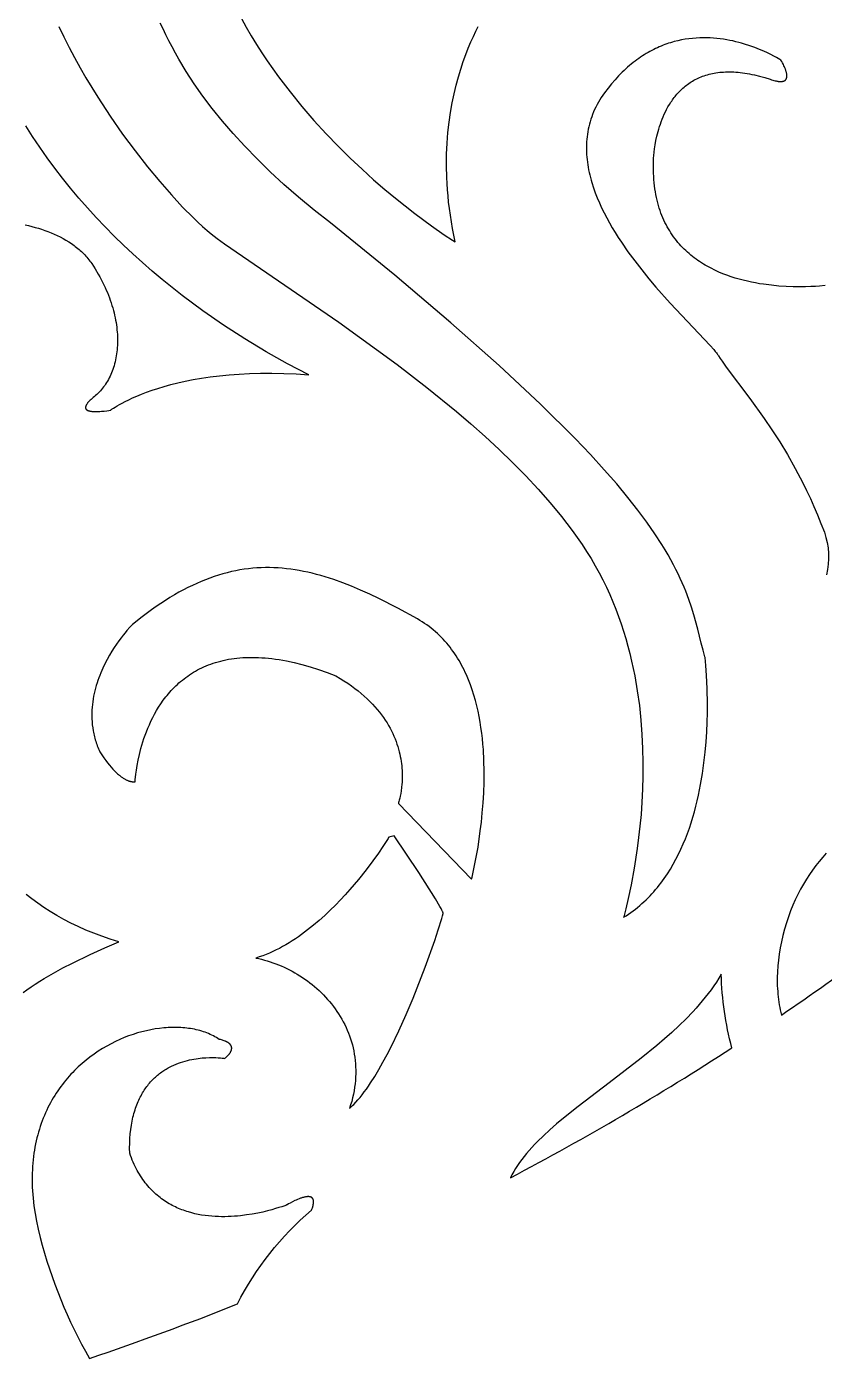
# Model space of a CAD drawing. Extents: x -3008 to 184, y 2842 to 4842.
# Drawn here: x -1571.3 to -1360.4, y 3125.2 to 3477.4 of the extents above; entities that cross this region are included whole.
import ezdxf

# ---------------------------------------------------------------- set-up
doc = ezdxf.new("R2010")
doc.units = 0
doc.layers.add('LAYER_1', color=7, linetype='CONTINUOUS')

msp = doc.modelspace()

# ---------------------------------------------------------------- linework, layer by layer
at = {"layer": 'LAYER_1'}
for points in [[(-1562.78, 3477.43), (-1561.46, 3474.65), (-1560.08, 3471.89), (-1558.65, 3469.17), (-1557.17, 3466.49), (-1555.65, 3463.84), (-1552.5, 3458.68), (-1549.26, 3453.72), (-1545.96, 3448.98), (-1542.64, 3444.49), (-1539.35, 3440.29), (-1536.13, 3436.4), (-1533.02, 3432.85), (-1530.06, 3429.67), (-1527.3, 3426.88), (-1526.01, 3425.64), (-1524.78, 3424.51), (-1523.62, 3423.49), (-1522.54, 3422.59), (-1520.91, 3421.32), (-1519.01, 3419.92), (-1488.78, 3399.19), (-1473.37, 3388.02), (-1465.49, 3381.94), (-1457.69, 3375.57), (-1453.86, 3372.29), (-1450.09, 3368.94), (-1446.41, 3365.54), (-1442.84, 3362.08), (-1439.38, 3358.57), (-1436.06, 3355.02), (-1432.89, 3351.42), (-1429.9, 3347.78), (-1428.47, 3345.95), (-1427.09, 3344.11), (-1425.76, 3342.26), (-1424.48, 3340.41), (-1423.26, 3338.55), (-1422.1, 3336.68), (-1421, 3334.8), (-1419.96, 3332.92), (-1418.98, 3331.03), (-1418.05, 3329.13), (-1417.17, 3327.21), (-1416.34, 3325.28), (-1415.56, 3323.34), (-1414.83, 3321.39), (-1414.14, 3319.43), (-1413.5, 3317.47), (-1412.91, 3315.51), (-1412.35, 3313.54), (-1411.84, 3311.57), (-1411.37, 3309.6), (-1410.94, 3307.63), (-1410.55, 3305.66), (-1409.87, 3301.74), (-1409.33, 3297.84), (-1408.93, 3293.99), (-1408.64, 3290.18), (-1408.46, 3286.44), (-1408.38, 3282.77), (-1408.4, 3279.18), (-1408.49, 3275.69), (-1408.66, 3272.3), (-1408.89, 3269.04), (-1409.18, 3265.9), (-1409.51, 3262.9), (-1409.87, 3260.05), (-1410.67, 3254.85), (-1411.49, 3250.4), (-1412.25, 3246.78), (-1412.9, 3244.08), (-1413.46, 3241.96), (-1413.5, 3241.82), (-1412.85, 3242.23), (-1412.22, 3242.65), (-1411.59, 3243.08), (-1410.98, 3243.53), (-1410.38, 3243.99), (-1409.79, 3244.45), (-1409.22, 3244.93), (-1408.65, 3245.43), (-1408.1, 3245.93), (-1407.56, 3246.44), (-1407.03, 3246.96), (-1406.51, 3247.49), (-1406, 3248.04), (-1405.51, 3248.59), (-1405.02, 3249.15), (-1404.55, 3249.72), (-1404.08, 3250.3), (-1403.63, 3250.88), (-1403.19, 3251.48), (-1402.75, 3252.08), (-1401.92, 3253.31), (-1401.13, 3254.56), (-1400.37, 3255.85), (-1399.66, 3257.16), (-1398.98, 3258.49), (-1398.34, 3259.84), (-1397.73, 3261.21), (-1397.16, 3262.6), (-1396.62, 3264), (-1396.11, 3265.42), (-1395.64, 3266.84), (-1395.2, 3268.28), (-1394.78, 3269.72), (-1394.4, 3271.17), (-1394.04, 3272.62), (-1393.71, 3274.08), (-1393.13, 3276.98), (-1392.65, 3279.86), (-1392.25, 3282.71), (-1391.94, 3285.5), (-1391.7, 3288.23), (-1391.53, 3290.88), (-1391.41, 3293.43), (-1391.35, 3295.87), (-1391.34, 3298.18), (-1391.41, 3302.34), (-1391.57, 3305.8), (-1391.76, 3308.43), (-1391.96, 3310.53), (-1391.98, 3310.68), (-1392.5, 3312.5), (-1392.98, 3314.31), (-1393.91, 3318), (-1394.95, 3321.83), (-1395.56, 3323.83), (-1396.25, 3325.89), (-1397.05, 3328.04), (-1397.5, 3329.15), (-1397.98, 3330.28), (-1398.5, 3331.44), (-1399.05, 3332.62), (-1399.65, 3333.84), (-1400.29, 3335.08), (-1400.98, 3336.36), (-1401.72, 3337.67), (-1402.51, 3339.01), (-1403.35, 3340.39), (-1405.21, 3343.25), (-1407.32, 3346.28), (-1409.69, 3349.48), (-1412.35, 3352.86), (-1415.32, 3356.43), (-1418.61, 3360.2), (-1422.25, 3364.19), (-1426.26, 3368.41), (-1435.46, 3377.57), (-1446.37, 3387.76), (-1459.16, 3399.08), (-1473.97, 3411.62), (-1490.98, 3425.46), (-1495.3, 3428.86), (-1499.4, 3432.25), (-1503.28, 3435.63), (-1506.95, 3439), (-1510.4, 3442.37), (-1513.65, 3445.73), (-1516.7, 3449.07), (-1519.55, 3452.4), (-1522.22, 3455.71), (-1524.7, 3459.01), (-1527, 3462.28), (-1529.12, 3465.54), (-1531.08, 3468.78), (-1531.99, 3470.38), (-1532.87, 3471.99), (-1533.7, 3473.58), (-1534.5, 3475.17), (-1535.25, 3476.76), (-1535.97, 3478.33)], [(-1514.54, 3479.52), (-1513.26, 3477.2), (-1511.93, 3474.92), (-1510.56, 3472.68), (-1509.15, 3470.48), (-1507.71, 3468.32), (-1506.24, 3466.2), (-1504.74, 3464.12), (-1501.68, 3460.09), (-1498.54, 3456.23), (-1495.35, 3452.55), (-1492.14, 3449.04), (-1488.94, 3445.72), (-1485.76, 3442.59), (-1482.63, 3439.65), (-1479.58, 3436.9), (-1476.63, 3434.34), (-1473.81, 3431.99), (-1468.64, 3427.92), (-1464.27, 3424.69), (-1460.91, 3422.35), (-1458.75, 3420.92), (-1457.98, 3420.44), (-1458.36, 3422.24), (-1458.71, 3424.03), (-1459.02, 3425.79), (-1459.29, 3427.52), (-1459.53, 3429.24), (-1459.74, 3430.93), (-1459.91, 3432.6), (-1460.05, 3434.24), (-1460.16, 3435.86), (-1460.24, 3437.46), (-1460.32, 3440.58), (-1460.28, 3443.61), (-1460.15, 3446.53), (-1459.93, 3449.36), (-1459.63, 3452.08), (-1459.25, 3454.7), (-1458.81, 3457.21), (-1458.31, 3459.62), (-1457.76, 3461.91), (-1457.17, 3464.1), (-1456.54, 3466.17), (-1455.89, 3468.13), (-1455.23, 3469.98), (-1454.55, 3471.71), (-1453.87, 3473.32), (-1453.2, 3474.81), (-1452.55, 3476.18), (-1451.92, 3477.42)], [(-1571.69, 3424.95), (-1570.81, 3424.75), (-1569.94, 3424.53), (-1569.07, 3424.29), (-1568.21, 3424.04), (-1567.35, 3423.77), (-1566.51, 3423.48), (-1565.67, 3423.17), (-1564.84, 3422.85), (-1564.03, 3422.51), (-1563.23, 3422.14), (-1562.45, 3421.76), (-1561.68, 3421.35), (-1560.92, 3420.93), (-1560.19, 3420.48), (-1559.47, 3420.01), (-1559.12, 3419.77), (-1558.78, 3419.52), (-1558.44, 3419.26), (-1558.11, 3419), (-1557.78, 3418.74), (-1557.46, 3418.46), (-1557.14, 3418.19), (-1556.83, 3417.9), (-1556.53, 3417.61), (-1556.23, 3417.31), (-1555.94, 3417.01), (-1555.66, 3416.7), (-1555.38, 3416.38), (-1555.11, 3416.06), (-1554.85, 3415.73), (-1554.59, 3415.39), (-1554.35, 3415.05), (-1554.11, 3414.7), (-1553.2, 3413.29), (-1552.36, 3411.89), (-1551.97, 3411.19), (-1551.6, 3410.49), (-1551.24, 3409.79), (-1550.9, 3409.1), (-1550.57, 3408.41), (-1550.26, 3407.72), (-1549.97, 3407.04), (-1549.7, 3406.35), (-1549.44, 3405.68), (-1549.19, 3405), (-1548.96, 3404.33), (-1548.75, 3403.66), (-1548.55, 3403), (-1548.37, 3402.34), (-1548.2, 3401.68), (-1548.05, 3401.03), (-1547.91, 3400.38), (-1547.78, 3399.74), (-1547.67, 3399.1), (-1547.57, 3398.47), (-1547.49, 3397.85), (-1547.42, 3397.22), (-1547.37, 3396.61), (-1547.33, 3396), (-1547.3, 3395.4), (-1547.28, 3394.8), (-1547.28, 3394.21), (-1547.29, 3393.63), (-1547.31, 3393.05), (-1547.35, 3392.48), (-1547.4, 3391.92), (-1547.46, 3391.36), (-1547.53, 3390.82), (-1547.61, 3390.28), (-1547.71, 3389.75), (-1547.82, 3389.22), (-1547.93, 3388.71), (-1548.06, 3388.2), (-1548.2, 3387.7), (-1548.35, 3387.21), (-1548.52, 3386.73), (-1548.69, 3386.26), (-1548.87, 3385.8), (-1549.06, 3385.34), (-1549.27, 3384.9), (-1549.48, 3384.47), (-1549.7, 3384.05), (-1549.93, 3383.63), (-1550.17, 3383.23), (-1550.42, 3382.84), (-1550.68, 3382.46), (-1550.95, 3382.09), (-1551.23, 3381.73), (-1551.51, 3381.38), (-1551.8, 3381.05), (-1552.11, 3380.72), (-1552.41, 3380.41), (-1552.73, 3380.11), (-1553.06, 3379.83), (-1553.39, 3379.55), (-1553.71, 3379.29), (-1554.01, 3379.03), (-1554.28, 3378.79), (-1554.52, 3378.56), (-1554.74, 3378.34), (-1554.84, 3378.24), (-1554.94, 3378.14), (-1555.03, 3378.03), (-1555.11, 3377.94), (-1555.19, 3377.84), (-1555.26, 3377.75), (-1555.33, 3377.66), (-1555.39, 3377.57), (-1555.45, 3377.48), (-1555.5, 3377.4), (-1555.52, 3377.36), (-1555.55, 3377.32), (-1555.57, 3377.28), (-1555.59, 3377.24), (-1555.61, 3377.2), (-1555.62, 3377.16), (-1555.64, 3377.12), (-1555.66, 3377.09), (-1555.67, 3377.05), (-1555.68, 3377.02), (-1555.69, 3376.98), (-1555.7, 3376.95), (-1555.71, 3376.91), (-1555.72, 3376.88), (-1555.73, 3376.84), (-1555.74, 3376.81), (-1555.74, 3376.78), (-1555.74, 3376.75), (-1555.75, 3376.72), (-1555.75, 3376.69), (-1555.75, 3376.66), (-1555.75, 3376.63), (-1555.75, 3376.6), (-1555.74, 3376.57), (-1555.74, 3376.54), (-1555.74, 3376.51), (-1555.73, 3376.49), (-1555.72, 3376.46), (-1555.72, 3376.43), (-1555.71, 3376.41), (-1555.7, 3376.38), (-1555.69, 3376.36), (-1555.68, 3376.33), (-1555.66, 3376.31), (-1555.65, 3376.29), (-1555.64, 3376.26), (-1555.62, 3376.24), (-1555.6, 3376.22), (-1555.59, 3376.2), (-1555.57, 3376.17), (-1555.55, 3376.15), (-1555.53, 3376.13), (-1555.51, 3376.11), (-1555.49, 3376.09), (-1555.47, 3376.08), (-1555.45, 3376.06), (-1555.42, 3376.04), (-1555.4, 3376.02), (-1555.37, 3376), (-1555.35, 3375.99), (-1555.32, 3375.97), (-1555.3, 3375.95), (-1555.27, 3375.94), (-1555.24, 3375.92), (-1555.21, 3375.91), (-1555.18, 3375.89), (-1555.15, 3375.88), (-1555.12, 3375.86), (-1555.05, 3375.84), (-1554.99, 3375.81), (-1554.92, 3375.79), (-1554.85, 3375.77), (-1554.77, 3375.75), (-1554.7, 3375.73), (-1554.62, 3375.71), (-1554.54, 3375.69), (-1554.46, 3375.67), (-1554.29, 3375.65), (-1554.11, 3375.62), (-1553.93, 3375.6), (-1553.74, 3375.59), (-1553.55, 3375.58), (-1553.35, 3375.57), (-1553.15, 3375.57), (-1552.75, 3375.57), (-1552.34, 3375.58), (-1551.93, 3375.61), (-1551.53, 3375.64), (-1550.77, 3375.72), (-1550.1, 3375.8), (-1549.56, 3375.88), (-1549.21, 3375.94), (-1549.12, 3375.96), (-1549.09, 3375.96), (-1549.09, 3375.96), (-1549.09, 3375.96), (-1549.09, 3375.96), (-1549.04, 3376), (-1548.9, 3376.1), (-1548.67, 3376.26), (-1548.34, 3376.48), (-1547.91, 3376.75), (-1547.39, 3377.07), (-1546.77, 3377.43), (-1546.05, 3377.82), (-1545.23, 3378.25), (-1544.31, 3378.7), (-1543.29, 3379.18), (-1542.16, 3379.67), (-1540.93, 3380.17), (-1539.6, 3380.68), (-1538.16, 3381.19), (-1536.62, 3381.7), (-1534.97, 3382.2), (-1533.21, 3382.69), (-1531.34, 3383.15), (-1529.36, 3383.6), (-1527.28, 3384.01), (-1525.08, 3384.4), (-1522.76, 3384.74), (-1520.33, 3385.04), (-1517.79, 3385.29), (-1515.14, 3385.49), (-1512.36, 3385.63), (-1509.47, 3385.71), (-1506.46, 3385.72), (-1503.33, 3385.66), (-1500.09, 3385.51), (-1496.72, 3385.29), (-1502.37, 3388.23), (-1508.02, 3391.4), (-1513.65, 3394.8), (-1519.23, 3398.41), (-1524.74, 3402.24), (-1530.16, 3406.28), (-1535.47, 3410.53), (-1538.08, 3412.72), (-1540.66, 3414.97), (-1543.19, 3417.26), (-1545.69, 3419.61), (-1548.14, 3421.99), (-1550.55, 3424.43), (-1552.91, 3426.91), (-1555.21, 3429.44), (-1557.47, 3432.01), (-1559.67, 3434.62), (-1561.81, 3437.28), (-1563.88, 3439.98), (-1565.9, 3442.72), (-1567.84, 3445.5), (-1569.72, 3448.32), (-1571.53, 3451.18)], [(-1572.26, 3221.9), (-1571.23, 3222.66), (-1570.15, 3223.41), (-1569.03, 3224.16), (-1567.86, 3224.9), (-1566.66, 3225.63), (-1564.2, 3227.05), (-1561.7, 3228.42), (-1559.22, 3229.71), (-1554.54, 3231.99), (-1550.62, 3233.78), (-1546.93, 3235.36), (-1549.22, 3236.06), (-1551.43, 3236.81), (-1553.58, 3237.61), (-1555.65, 3238.45), (-1557.66, 3239.35), (-1559.61, 3240.28), (-1561.49, 3241.26), (-1563.3, 3242.28), (-1565.06, 3243.34), (-1566.75, 3244.43), (-1568.38, 3245.55), (-1569.95, 3246.71), (-1571.46, 3247.89)]]:
    msp.add_lwpolyline(points, dxfattribs=at)
for points in [[(-1360.22, 3408.9), (-1361.7, 3408.76), (-1362.76, 3408.69), (-1364, 3408.62), (-1365.41, 3408.58), (-1366.98, 3408.56), (-1368.68, 3408.58), (-1370.49, 3408.65), (-1372.41, 3408.77), (-1374.42, 3408.96), (-1376.49, 3409.23), (-1377.54, 3409.39), (-1378.61, 3409.58), (-1379.68, 3409.79), (-1380.76, 3410.03), (-1381.84, 3410.29), (-1382.93, 3410.58), (-1384.01, 3410.89), (-1385.09, 3411.24), (-1386.17, 3411.62), (-1387.24, 3412.03), (-1388.3, 3412.47), (-1389.35, 3412.95), (-1390.38, 3413.46), (-1390.89, 3413.73), (-1391.4, 3414.01), (-1391.9, 3414.29), (-1392.4, 3414.59), (-1392.9, 3414.9), (-1393.39, 3415.22), (-1393.87, 3415.55), (-1394.35, 3415.88), (-1394.82, 3416.23), (-1395.28, 3416.59), (-1395.74, 3416.96), (-1396.19, 3417.34), (-1396.64, 3417.73), (-1397.07, 3418.13), (-1397.5, 3418.55), (-1397.92, 3418.97), (-1398.34, 3419.41), (-1398.74, 3419.86), (-1399.14, 3420.32), (-1399.52, 3420.79), (-1399.9, 3421.27), (-1400.27, 3421.77), (-1400.63, 3422.28), (-1400.98, 3422.8), (-1401.31, 3423.33), (-1401.64, 3423.88), (-1401.96, 3424.44), (-1402.26, 3425.01), (-1402.56, 3425.6), (-1402.84, 3426.2), (-1403.11, 3426.81), (-1403.37, 3427.44), (-1403.61, 3428.08), (-1403.85, 3428.73), (-1404.06, 3429.4), (-1404.27, 3430.09), (-1404.46, 3430.78), (-1404.64, 3431.5), (-1404.81, 3432.22), (-1404.96, 3432.97), (-1405.09, 3433.72), (-1405.21, 3434.5), (-1405.32, 3435.29), (-1405.41, 3436.09), (-1405.48, 3436.91), (-1405.54, 3437.74), (-1405.59, 3438.59), (-1405.61, 3439.46), (-1405.62, 3440.34), (-1405.61, 3441.24), (-1405.6, 3441.6), (-1405.59, 3442.03), (-1405.55, 3442.61), (-1405.49, 3443.32), (-1405.41, 3444.16), (-1405.29, 3445.1), (-1405.13, 3446.13), (-1404.93, 3447.24), (-1404.67, 3448.42), (-1404.52, 3449.03), (-1404.36, 3449.66), (-1404.18, 3450.29), (-1403.99, 3450.93), (-1403.77, 3451.57), (-1403.54, 3452.22), (-1403.3, 3452.88), (-1403.03, 3453.53), (-1402.74, 3454.19), (-1402.43, 3454.84), (-1402.11, 3455.49), (-1401.76, 3456.13), (-1401.38, 3456.76), (-1400.99, 3457.39), (-1400.78, 3457.7), (-1400.57, 3458), (-1400.35, 3458.31), (-1400.12, 3458.61), (-1399.89, 3458.9), (-1399.65, 3459.2), (-1399.41, 3459.48), (-1399.16, 3459.77), (-1398.9, 3460.05), (-1398.63, 3460.32), (-1398.36, 3460.59), (-1398.08, 3460.86), (-1397.8, 3461.12), (-1397.5, 3461.37), (-1397.2, 3461.62), (-1396.89, 3461.87), (-1396.58, 3462.1), (-1396.26, 3462.33), (-1395.93, 3462.56), (-1395.59, 3462.77), (-1395.24, 3462.98), (-1394.89, 3463.19), (-1394.53, 3463.38), (-1394.16, 3463.57), (-1393.78, 3463.75), (-1393.4, 3463.92), (-1393, 3464.09), (-1392.6, 3464.24), (-1392.19, 3464.39), (-1391.77, 3464.53), (-1391.34, 3464.66), (-1390.9, 3464.78), (-1390.46, 3464.89), (-1390, 3464.99), (-1389.54, 3465.08), (-1389.07, 3465.16), (-1388.58, 3465.23), (-1388.09, 3465.29), (-1387.59, 3465.34), (-1387.08, 3465.37), (-1386.56, 3465.4), (-1386.03, 3465.42), (-1385.5, 3465.42), (-1384.95, 3465.41), (-1384.39, 3465.39), (-1383.82, 3465.36), (-1383.24, 3465.31), (-1382.65, 3465.25), (-1382.05, 3465.18), (-1381.44, 3465.1), (-1380.83, 3465), (-1380.2, 3464.89), (-1379.55, 3464.76), (-1378.9, 3464.62), (-1377.57, 3464.3), (-1376.19, 3463.92), (-1374.77, 3463.48), (-1374.4, 3463.35), (-1374.06, 3463.24), (-1373.74, 3463.15), (-1373.43, 3463.07), (-1373.14, 3463), (-1373.01, 3462.97), (-1372.87, 3462.94), (-1372.74, 3462.92), (-1372.62, 3462.9), (-1372.49, 3462.89), (-1372.38, 3462.87), (-1372.26, 3462.86), (-1372.15, 3462.86), (-1372.05, 3462.85), (-1371.94, 3462.85), (-1371.84, 3462.86), (-1371.75, 3462.86), (-1371.66, 3462.87), (-1371.57, 3462.88), (-1371.53, 3462.89), (-1371.49, 3462.89), (-1371.44, 3462.9), (-1371.4, 3462.91), (-1371.37, 3462.92), (-1371.33, 3462.93), (-1371.29, 3462.94), (-1371.25, 3462.95), (-1371.22, 3462.96), (-1371.18, 3462.97), (-1371.15, 3462.98), (-1371.11, 3463), (-1371.08, 3463.01), (-1371.05, 3463.03), (-1371.02, 3463.04), (-1370.99, 3463.06), (-1370.96, 3463.07), (-1370.93, 3463.09), (-1370.9, 3463.11), (-1370.87, 3463.12), (-1370.85, 3463.14), (-1370.82, 3463.16), (-1370.8, 3463.18), (-1370.77, 3463.2), (-1370.75, 3463.22), (-1370.73, 3463.24), (-1370.7, 3463.26), (-1370.68, 3463.28), (-1370.66, 3463.31), (-1370.64, 3463.33), (-1370.62, 3463.35), (-1370.6, 3463.37), (-1370.59, 3463.4), (-1370.57, 3463.42), (-1370.55, 3463.45), (-1370.53, 3463.47), (-1370.52, 3463.5), (-1370.5, 3463.53), (-1370.49, 3463.55), (-1370.48, 3463.58), (-1370.46, 3463.61), (-1370.45, 3463.63), (-1370.44, 3463.66), (-1370.43, 3463.69), (-1370.42, 3463.72), (-1370.41, 3463.75), (-1370.4, 3463.78), (-1370.39, 3463.81), (-1370.38, 3463.84), (-1370.37, 3463.87), (-1370.37, 3463.9), (-1370.36, 3463.93), (-1370.35, 3463.96), (-1370.35, 3464), (-1370.34, 3464.06), (-1370.33, 3464.13), (-1370.33, 3464.2), (-1370.32, 3464.26), (-1370.32, 3464.33), (-1370.32, 3464.4), (-1370.32, 3464.47), (-1370.33, 3464.55), (-1370.33, 3464.62), (-1370.34, 3464.69), (-1370.35, 3464.77), (-1370.36, 3464.84), (-1370.37, 3464.92), (-1370.4, 3465.07), (-1370.43, 3465.22), (-1370.47, 3465.38), (-1370.51, 3465.53), (-1370.56, 3465.69), (-1370.61, 3465.85), (-1370.67, 3466), (-1370.72, 3466.16), (-1370.84, 3466.46), (-1370.97, 3466.76), (-1371.1, 3467.05), (-1371.23, 3467.32), (-1371.48, 3467.79), (-1371.7, 3468.17), (-1371.88, 3468.48), (-1371.9, 3468.5), (-1372.21, 3468.7), (-1372.59, 3468.92), (-1373.11, 3469.22), (-1373.76, 3469.58), (-1374.54, 3469.98), (-1375.44, 3470.42), (-1376.46, 3470.89), (-1377.58, 3471.37), (-1378.81, 3471.85), (-1380.13, 3472.33), (-1381.54, 3472.78), (-1382.28, 3472.99), (-1383.04, 3473.2), (-1383.81, 3473.39), (-1384.61, 3473.58), (-1385.42, 3473.74), (-1386.24, 3473.9), (-1387.09, 3474.03), (-1387.95, 3474.15), (-1388.82, 3474.25), (-1389.71, 3474.33), (-1390.6, 3474.39), (-1391.52, 3474.42), (-1392.44, 3474.43), (-1393.37, 3474.41), (-1394.31, 3474.36), (-1395.26, 3474.28), (-1396.22, 3474.18), (-1397.18, 3474.04), (-1398.15, 3473.86), (-1399.13, 3473.65), (-1400.11, 3473.41), (-1400.6, 3473.27), (-1401.09, 3473.12), (-1401.58, 3472.97), (-1402.08, 3472.8), (-1402.57, 3472.62), (-1403.07, 3472.44), (-1403.56, 3472.24), (-1404.06, 3472.03), (-1404.55, 3471.81), (-1405.05, 3471.58), (-1405.54, 3471.34), (-1406.04, 3471.09), (-1406.53, 3470.82), (-1407.03, 3470.55), (-1407.52, 3470.26), (-1408.02, 3469.96), (-1408.51, 3469.64), (-1409, 3469.32), (-1409.49, 3468.98), (-1409.98, 3468.63), (-1410.47, 3468.26), (-1410.96, 3467.89), (-1411.45, 3467.49), (-1411.93, 3467.09), (-1412.42, 3466.67), (-1412.9, 3466.24), (-1413.38, 3465.79), (-1413.86, 3465.33), (-1414.81, 3464.37), (-1415.75, 3463.34), (-1416.69, 3462.25), (-1417.61, 3461.11), (-1418.52, 3459.89), (-1418.97, 3459.27), (-1419.39, 3458.64), (-1419.78, 3458.01), (-1420.15, 3457.38), (-1420.51, 3456.74), (-1420.83, 3456.1), (-1421.14, 3455.46), (-1421.43, 3454.82), (-1421.69, 3454.17), (-1421.93, 3453.52), (-1422.15, 3452.87), (-1422.36, 3452.22), (-1422.54, 3451.56), (-1422.7, 3450.9), (-1422.84, 3450.24), (-1422.97, 3449.58), (-1423.07, 3448.91), (-1423.16, 3448.25), (-1423.23, 3447.58), (-1423.28, 3446.91), (-1423.31, 3446.25), (-1423.33, 3445.58), (-1423.32, 3444.9), (-1423.31, 3444.23), (-1423.27, 3443.56), (-1423.22, 3442.88), (-1423.15, 3442.21), (-1423.07, 3441.54), (-1422.97, 3440.86), (-1422.86, 3440.18), (-1422.73, 3439.51), (-1422.59, 3438.83), (-1422.44, 3438.16), (-1422.27, 3437.48), (-1422.09, 3436.81), (-1421.89, 3436.13), (-1421.46, 3434.78), (-1420.99, 3433.44), (-1420.46, 3432.1), (-1419.9, 3430.76), (-1419.29, 3429.43), (-1418.64, 3428.11), (-1417.95, 3426.79), (-1417.23, 3425.48), (-1416.48, 3424.18), (-1415.7, 3422.89), (-1414.9, 3421.61), (-1414.06, 3420.34), (-1412.34, 3417.84), (-1410.54, 3415.4), (-1408.69, 3413.02), (-1406.82, 3410.71), (-1404.93, 3408.48), (-1401.19, 3404.28), (-1390.6, 3393.05), (-1389.66, 3391.98), (-1389.26, 3391.5), (-1388.92, 3391.07), (-1388.76, 3390.86), (-1388.63, 3390.67), (-1388.5, 3390.48), (-1388.4, 3390.31), (-1387.96, 3389.62), (-1387.47, 3388.88), (-1386.34, 3387.28), (-1380.11, 3379.02), (-1376.29, 3373.72), (-1374.28, 3370.76), (-1372.23, 3367.58), (-1370.17, 3364.18), (-1368.12, 3360.55), (-1366.09, 3356.69), (-1365.1, 3354.68), (-1364.12, 3352.6), (-1363.16, 3350.46), (-1362.22, 3348.26), (-1361.31, 3346), (-1360.42, 3343.68, -0.147185), (-1359.88, 3332.38)], [(-1359.91, 3258.74), (-1360.85, 3257.69), (-1361.76, 3256.61), (-1362.66, 3255.48), (-1363.53, 3254.32), (-1364.37, 3253.11), (-1365.18, 3251.87), (-1365.97, 3250.58), (-1366.72, 3249.25), (-1367.43, 3247.88), (-1368.12, 3246.47), (-1368.76, 3245.02), (-1369.37, 3243.51), (-1369.94, 3241.97), (-1370.46, 3240.38), (-1370.96, 3238.68), (-1371.41, 3237), (-1371.79, 3235.35), (-1372.11, 3233.72), (-1372.38, 3232.11), (-1372.58, 3230.52), (-1372.74, 3228.96), (-1372.83, 3227.42), (-1372.88, 3225.91), (-1372.87, 3224.41), (-1372.85, 3223.68), (-1372.81, 3222.95), (-1372.76, 3222.22), (-1372.7, 3221.5), (-1372.63, 3220.79), (-1372.55, 3220.08), (-1372.45, 3219.38), (-1372.34, 3218.68), (-1372.22, 3217.99), (-1372.09, 3217.31), (-1371.95, 3216.63), (-1371.79, 3215.96, 0.009515), (-1348.35, 3232.54, -0.043873)]]:
    msp.add_lwpolyline(points, format="xyb", dxfattribs=at)
for points in [[(-1468.02, 3320.72), (-1473.18, 3323.55), (-1478.17, 3326.1), (-1480.62, 3327.27), (-1483.03, 3328.36), (-1485.41, 3329.36), (-1487.76, 3330.28), (-1490.09, 3331.12), (-1492.4, 3331.86), (-1493.55, 3332.2), (-1494.69, 3332.51), (-1495.83, 3332.8), (-1496.96, 3333.07), (-1498.09, 3333.31), (-1499.22, 3333.52), (-1500.35, 3333.71), (-1501.47, 3333.88), (-1502.6, 3334.01), (-1503.72, 3334.12), (-1504.84, 3334.21), (-1505.95, 3334.26), (-1507.07, 3334.29), (-1508.19, 3334.29), (-1509.31, 3334.26), (-1510.43, 3334.2), (-1511.54, 3334.12), (-1512.67, 3334), (-1513.79, 3333.85), (-1514.91, 3333.68), (-1516.04, 3333.47), (-1517.17, 3333.23), (-1518.3, 3332.96), (-1519.43, 3332.65), (-1520.57, 3332.32), (-1521.71, 3331.95), (-1522.86, 3331.55), (-1524.01, 3331.11), (-1525.17, 3330.64), (-1526.33, 3330.14), (-1527.5, 3329.6), (-1528.67, 3329.03), (-1529.85, 3328.42), (-1531.04, 3327.78), (-1532.23, 3327.1), (-1533.43, 3326.38), (-1534.64, 3325.63), (-1535.86, 3324.84), (-1537.08, 3324.01), (-1538.32, 3323.14), (-1540.81, 3321.29), (-1543.35, 3319.29), (-1543.53, 3319.1), (-1544.04, 3318.55), (-1544.82, 3317.65), (-1545.29, 3317.08), (-1545.8, 3316.44), (-1546.35, 3315.72), (-1546.93, 3314.94), (-1547.53, 3314.08), (-1548.15, 3313.16), (-1548.77, 3312.18), (-1549.4, 3311.14), (-1550.01, 3310.04), (-1550.61, 3308.89), (-1551.19, 3307.68), (-1551.46, 3307.07), (-1551.73, 3306.44), (-1551.99, 3305.79), (-1552.24, 3305.14), (-1552.47, 3304.48), (-1552.7, 3303.81), (-1552.91, 3303.12), (-1553.11, 3302.43), (-1553.29, 3301.73), (-1553.45, 3301.02), (-1553.6, 3300.3), (-1553.73, 3299.58), (-1553.85, 3298.84), (-1553.94, 3298.1), (-1554.01, 3297.36), (-1554.06, 3296.6), (-1554.09, 3295.84), (-1554.09, 3295.08), (-1554.07, 3294.31), (-1554.02, 3293.53), (-1553.95, 3292.75), (-1553.85, 3291.96), (-1553.72, 3291.17), (-1553.65, 3290.78), (-1553.56, 3290.38), (-1553.47, 3289.98), (-1553.38, 3289.59), (-1553.27, 3289.19), (-1553.16, 3288.79), (-1553.04, 3288.39), (-1552.91, 3287.99), (-1552.77, 3287.59), (-1552.62, 3287.18), (-1552.47, 3286.78), (-1552.31, 3286.38), (-1552.14, 3285.98), (-1551.95, 3285.57), (-1551.42, 3284.76), (-1550.9, 3284.01), (-1550.4, 3283.31), (-1549.91, 3282.66), (-1549.43, 3282.06), (-1548.96, 3281.51), (-1548.51, 3281.01), (-1548.08, 3280.56), (-1547.66, 3280.14), (-1547.25, 3279.77), (-1547.05, 3279.6), (-1546.86, 3279.43), (-1546.67, 3279.28), (-1546.48, 3279.13), (-1546.3, 3279), (-1546.12, 3278.87), (-1545.95, 3278.75), (-1545.78, 3278.64), (-1545.61, 3278.53), (-1545.45, 3278.44), (-1545.29, 3278.35), (-1545.14, 3278.26), (-1544.99, 3278.19), (-1544.85, 3278.12), (-1544.7, 3278.05), (-1544.57, 3277.99), (-1544.44, 3277.94), (-1544.31, 3277.89), (-1544.19, 3277.85), (-1544.07, 3277.81), (-1543.95, 3277.78), (-1543.84, 3277.75), (-1543.74, 3277.73), (-1543.64, 3277.71), (-1543.54, 3277.69), (-1543.45, 3277.67), (-1543.36, 3277.66), (-1543.28, 3277.65), (-1543.2, 3277.65), (-1543.13, 3277.64), (-1543.06, 3277.64), (-1543, 3277.64), (-1542.94, 3277.64), (-1542.89, 3277.64), (-1542.84, 3277.65), (-1542.79, 3277.65), (-1542.76, 3277.66), (-1542.72, 3277.66), (-1542.69, 3277.67), (-1542.67, 3277.67), (-1542.65, 3277.67), (-1542.64, 3277.68), (-1542.63, 3277.68), (-1542.63, 3277.68), (-1542.62, 3277.82), (-1542.59, 3278.22), (-1542.53, 3278.85), (-1542.44, 3279.71), (-1542.29, 3280.76), (-1542.09, 3281.98), (-1541.83, 3283.36), (-1541.5, 3284.88), (-1541.08, 3286.5), (-1540.84, 3287.35), (-1540.58, 3288.22), (-1540.29, 3289.1), (-1539.97, 3290), (-1539.63, 3290.91), (-1539.26, 3291.83), (-1538.86, 3292.76), (-1538.44, 3293.69), (-1537.98, 3294.62), (-1537.49, 3295.55), (-1536.97, 3296.47), (-1536.41, 3297.39), (-1535.82, 3298.3), (-1535.19, 3299.2), (-1534.86, 3299.65), (-1534.52, 3300.09), (-1534.17, 3300.52), (-1533.82, 3300.95), (-1533.45, 3301.38), (-1533.07, 3301.8), (-1532.68, 3302.21), (-1532.29, 3302.62), (-1531.88, 3303.02), (-1531.46, 3303.42), (-1531.03, 3303.81), (-1530.59, 3304.19), (-1530.14, 3304.56), (-1529.68, 3304.93), (-1529.21, 3305.28), (-1528.72, 3305.63), (-1528.23, 3305.97), (-1527.72, 3306.3), (-1527.2, 3306.62), (-1526.67, 3306.93), (-1526.13, 3307.23), (-1525.57, 3307.52), (-1525.01, 3307.8), (-1524.43, 3308.07), (-1523.83, 3308.33), (-1523.23, 3308.57), (-1522.61, 3308.8), (-1521.98, 3309.02), (-1521.34, 3309.22), (-1520.68, 3309.42), (-1520.01, 3309.6), (-1519.33, 3309.76), (-1518.63, 3309.91), (-1517.92, 3310.05), (-1517.19, 3310.17), (-1516.45, 3310.27), (-1515.7, 3310.36), (-1514.93, 3310.44), (-1514.15, 3310.49), (-1513.36, 3310.54), (-1512.55, 3310.56), (-1511.72, 3310.57), (-1510.88, 3310.55), (-1510.02, 3310.53), (-1509.15, 3310.48), (-1508.27, 3310.41), (-1507.37, 3310.33), (-1506.45, 3310.22), (-1505.52, 3310.1), (-1504.57, 3309.96), (-1503.6, 3309.79), (-1502.62, 3309.61), (-1500.61, 3309.17), (-1498.53, 3308.65), (-1496.39, 3308.05), (-1494.18, 3307.35), (-1491.9, 3306.55), (-1489.54, 3305.66), (-1488.46, 3305.01), (-1487.41, 3304.36), (-1486.41, 3303.7), (-1485.46, 3303.03), (-1484.54, 3302.36), (-1483.67, 3301.68), (-1482.83, 3300.99), (-1482.04, 3300.3), (-1481.28, 3299.6), (-1480.56, 3298.9), (-1479.88, 3298.19), (-1479.23, 3297.49), (-1478.62, 3296.78), (-1478.04, 3296.06), (-1477.49, 3295.35), (-1476.98, 3294.64), (-1476.5, 3293.93), (-1476.04, 3293.22), (-1475.62, 3292.51), (-1475.23, 3291.8), (-1474.86, 3291.09), (-1474.52, 3290.39), (-1474.21, 3289.69), (-1473.92, 3289), (-1473.66, 3288.31), (-1473.42, 3287.63), (-1473.2, 3286.95), (-1473, 3286.28), (-1472.83, 3285.62), (-1472.67, 3284.97), (-1472.53, 3284.32), (-1472.42, 3283.69), (-1472.32, 3283.06), (-1472.23, 3282.45), (-1472.16, 3281.85), (-1472.11, 3281.25), (-1472.07, 3280.67), (-1472.04, 3280.11), (-1472.03, 3279.55), (-1472.02, 3279.02), (-1472.03, 3278.49), (-1472.05, 3277.98), (-1472.07, 3277.49), (-1472.1, 3277.02), (-1472.19, 3276.12), (-1472.29, 3275.29), (-1472.41, 3274.55), (-1472.54, 3273.89), (-1472.66, 3273.31), (-1472.78, 3272.83), (-1472.89, 3272.45), (-1472.97, 3272.17), (-1473.04, 3271.96), (-1473.04, 3271.94), (-1453.68, 3251.86), (-1453.53, 3252.46), (-1453.14, 3254.17), (-1452.6, 3256.86), (-1451.98, 3260.4), (-1451.37, 3264.65), (-1451.09, 3267), (-1450.84, 3269.48), (-1450.63, 3272.08), (-1450.47, 3274.77), (-1450.38, 3277.54), (-1450.36, 3280.37), (-1450.42, 3283.25), (-1450.57, 3286.16), (-1450.68, 3287.62), (-1450.82, 3289.08), (-1450.99, 3290.54), (-1451.19, 3292), (-1451.42, 3293.45), (-1451.68, 3294.9), (-1451.97, 3296.33), (-1452.3, 3297.76), (-1452.66, 3299.17), (-1453.06, 3300.57), (-1453.5, 3301.94), (-1453.98, 3303.3), (-1454.5, 3304.64), (-1455.06, 3305.96), (-1455.35, 3306.6), (-1455.66, 3307.25), (-1455.98, 3307.88), (-1456.31, 3308.51), (-1456.65, 3309.13), (-1457, 3309.74), (-1457.37, 3310.34), (-1457.75, 3310.94), (-1458.13, 3311.52), (-1458.53, 3312.1), (-1458.95, 3312.67), (-1459.37, 3313.23), (-1459.81, 3313.78), (-1460.26, 3314.32), (-1460.73, 3314.85), (-1461.21, 3315.38), (-1461.7, 3315.89), (-1462.2, 3316.38), (-1462.72, 3316.87), (-1463.25, 3317.35), (-1463.8, 3317.81), (-1464.36, 3318.27), (-1464.93, 3318.71), (-1465.52, 3319.14), (-1466.12, 3319.55), (-1466.74, 3319.96), (-1467.37, 3320.35)], [(-1475.56, 3262.98), (-1475.56, 3262.97), (-1475.56, 3262.97), (-1475.57, 3262.96), (-1475.6, 3262.9), (-1475.74, 3262.68), (-1476.27, 3261.84), (-1477.14, 3260.52), (-1478.32, 3258.79), (-1479.81, 3256.73), (-1481.57, 3254.39), (-1483.6, 3251.84), (-1485.87, 3249.17), (-1487.09, 3247.8), (-1488.37, 3246.42), (-1489.69, 3245.04), (-1491.07, 3243.67), (-1492.5, 3242.32), (-1493.97, 3241), (-1495.49, 3239.71), (-1497.04, 3238.46), (-1498.64, 3237.27), (-1499.45, 3236.69), (-1500.27, 3236.13), (-1501.1, 3235.59), (-1501.94, 3235.06), (-1502.78, 3234.56), (-1503.63, 3234.07), (-1504.5, 3233.61), (-1505.36, 3233.17), (-1506.24, 3232.75), (-1507.12, 3232.36), (-1508.01, 3231.99), (-1508.9, 3231.65), (-1509.8, 3231.34), (-1510.71, 3231.05), (-1509.95, 3230.89), (-1509.2, 3230.71), (-1508.44, 3230.51), (-1507.69, 3230.3), (-1506.95, 3230.06), (-1506.2, 3229.81), (-1505.46, 3229.54), (-1504.73, 3229.25), (-1504, 3228.95), (-1503.27, 3228.63), (-1502.56, 3228.29), (-1501.84, 3227.93), (-1501.14, 3227.56), (-1500.44, 3227.17), (-1499.75, 3226.77), (-1499.07, 3226.34), (-1498.4, 3225.91), (-1497.74, 3225.46), (-1497.08, 3224.99), (-1496.44, 3224.51), (-1495.81, 3224.01), (-1495.19, 3223.5), (-1494.58, 3222.97), (-1493.99, 3222.43), (-1493.4, 3221.87), (-1492.83, 3221.3), (-1492.28, 3220.72), (-1491.74, 3220.12), (-1491.21, 3219.51), (-1490.7, 3218.89), (-1490.2, 3218.25), (-1489.72, 3217.6), (-1489.26, 3216.94), (-1488.82, 3216.27), (-1488.39, 3215.58), (-1487.98, 3214.88), (-1487.59, 3214.17), (-1487.22, 3213.45), (-1486.87, 3212.71), (-1486.54, 3211.97), (-1486.23, 3211.21), (-1485.94, 3210.45), (-1485.67, 3209.67), (-1485.43, 3208.88), (-1485.2, 3208.08), (-1485.01, 3207.28), (-1484.83, 3206.46), (-1484.68, 3205.63), (-1484.55, 3204.79), (-1484.45, 3203.95), (-1484.38, 3203.09), (-1484.33, 3202.23), (-1484.3, 3201.36), (-1484.31, 3200.47), (-1484.34, 3199.58), (-1484.4, 3198.69), (-1484.49, 3197.78), (-1484.61, 3196.87), (-1484.76, 3195.95), (-1484.93, 3195.02), (-1485.14, 3194.08), (-1485.38, 3193.14), (-1485.65, 3192.19), (-1485.96, 3191.24), (-1485.68, 3191.49), (-1485.4, 3191.75), (-1485.12, 3192.02), (-1484.84, 3192.3), (-1484.29, 3192.89), (-1483.73, 3193.52), (-1483.17, 3194.18), (-1482.61, 3194.88), (-1482.05, 3195.62), (-1481.5, 3196.39), (-1480.94, 3197.18), (-1480.38, 3198.01), (-1479.28, 3199.74), (-1478.18, 3201.58), (-1477.1, 3203.5), (-1476.03, 3205.49), (-1474.97, 3207.54), (-1472.92, 3211.77), (-1470.98, 3216.1), (-1469.14, 3220.43), (-1465.92, 3228.66), (-1463.41, 3235.68), (-1462.48, 3238.48), (-1461.54, 3241.53), (-1461.36, 3242.19), (-1461.29, 3242.44), (-1461.25, 3242.64), (-1461.23, 3242.73), (-1461.22, 3242.79), (-1461.21, 3242.82), (-1461.21, 3242.85), (-1461.21, 3242.87), (-1461.21, 3242.89), (-1461.21, 3242.91), (-1461.21, 3242.93), (-1461.21, 3242.95), (-1461.22, 3242.97), (-1461.22, 3242.99), (-1461.23, 3243.02), (-1461.24, 3243.05), (-1461.24, 3243.07), (-1461.25, 3243.1), (-1461.27, 3243.14), (-1461.29, 3243.2), (-1461.32, 3243.28), (-1461.35, 3243.35), (-1461.43, 3243.53), (-1461.53, 3243.73), (-1461.76, 3244.18), (-1462.06, 3244.71), (-1463.23, 3246.69), (-1467.66, 3253.65), (-1474.12, 3263.33)]]:
    msp.add_lwpolyline(points, close=True, dxfattribs=at)
for points in [[(-1384.87, 3207.28, -0.05876), (-1387.68, 3226.75), (-1388.31, 3225.71), (-1388.97, 3224.68), (-1389.66, 3223.66), (-1390.38, 3222.66), (-1391.12, 3221.66), (-1391.89, 3220.68), (-1392.68, 3219.71), (-1393.5, 3218.75), (-1394.34, 3217.8), (-1395.2, 3216.85), (-1396.97, 3215), (-1398.83, 3213.18), (-1400.74, 3211.39), (-1402.71, 3209.64), (-1404.72, 3207.92), (-1408.86, 3204.55), (-1417.31, 3198.06), (-1425.53, 3191.8), (-1429.39, 3188.7), (-1431.23, 3187.16), (-1432.99, 3185.61), (-1434.67, 3184.06), (-1436.26, 3182.51), (-1437.02, 3181.73), (-1437.75, 3180.94), (-1438.46, 3180.16), (-1439.14, 3179.37), (-1439.79, 3178.57), (-1440.4, 3177.78), (-1440.99, 3176.98), (-1441.55, 3176.18), (-1442.07, 3175.37), (-1442.55, 3174.56), (-1442.78, 3174.15), (-1443, 3173.74), (-1443.22, 3173.33), (-1443.42, 3172.92, 0.022507)], [(-1515.6, 3139.55, -0.098976), (-1496, 3164.34), (-1495.87, 3164.66), (-1495.77, 3164.97), (-1495.67, 3165.26), (-1495.64, 3165.4), (-1495.6, 3165.54), (-1495.57, 3165.67), (-1495.54, 3165.79), (-1495.52, 3165.91), (-1495.5, 3166.03), (-1495.48, 3166.14), (-1495.47, 3166.25), (-1495.46, 3166.36), (-1495.45, 3166.46), (-1495.45, 3166.56), (-1495.45, 3166.6), (-1495.45, 3166.65), (-1495.46, 3166.69), (-1495.46, 3166.74), (-1495.46, 3166.78), (-1495.47, 3166.83), (-1495.47, 3166.87), (-1495.48, 3166.91), (-1495.48, 3166.95), (-1495.49, 3166.99), (-1495.5, 3167.02), (-1495.51, 3167.06), (-1495.52, 3167.1), (-1495.53, 3167.13), (-1495.54, 3167.17), (-1495.55, 3167.2), (-1495.57, 3167.23), (-1495.58, 3167.27), (-1495.6, 3167.3), (-1495.61, 3167.33), (-1495.63, 3167.36), (-1495.64, 3167.39), (-1495.66, 3167.41), (-1495.68, 3167.44), (-1495.7, 3167.47), (-1495.72, 3167.49), (-1495.74, 3167.52), (-1495.76, 3167.54), (-1495.78, 3167.57), (-1495.8, 3167.59), (-1495.82, 3167.61), (-1495.84, 3167.63), (-1495.87, 3167.65), (-1495.89, 3167.67), (-1495.92, 3167.69), (-1495.94, 3167.71), (-1495.97, 3167.72), (-1495.99, 3167.74), (-1496.02, 3167.76), (-1496.05, 3167.77), (-1496.08, 3167.79), (-1496.11, 3167.8), (-1496.14, 3167.81), (-1496.17, 3167.83), (-1496.2, 3167.84), (-1496.23, 3167.85), (-1496.26, 3167.86), (-1496.29, 3167.87), (-1496.32, 3167.88), (-1496.35, 3167.89), (-1496.39, 3167.89), (-1496.42, 3167.9), (-1496.46, 3167.91), (-1496.49, 3167.92), (-1496.53, 3167.92), (-1496.56, 3167.93), (-1496.63, 3167.93), (-1496.71, 3167.94), (-1496.78, 3167.94), (-1496.86, 3167.95), (-1496.94, 3167.94), (-1497.02, 3167.94), (-1497.1, 3167.94), (-1497.18, 3167.93), (-1497.26, 3167.92), (-1497.35, 3167.91), (-1497.43, 3167.9), (-1497.61, 3167.87), (-1497.79, 3167.83), (-1497.97, 3167.79), (-1498.15, 3167.74), (-1498.34, 3167.69), (-1498.53, 3167.63), (-1498.71, 3167.57), (-1498.9, 3167.51), (-1499.28, 3167.36), (-1499.66, 3167.21), (-1500.02, 3167.05), (-1500.38, 3166.88), (-1501.04, 3166.56), (-1501.61, 3166.25), (-1502.06, 3166), (-1502.46, 3165.77), (-1502.46, 3165.77), (-1502.46, 3165.77), (-1502.48, 3165.76), (-1502.55, 3165.74), (-1502.82, 3165.63), (-1503.86, 3165.27), (-1504.61, 3165.03), (-1505.5, 3164.76), (-1506.51, 3164.47), (-1507.65, 3164.17), (-1508.89, 3163.87), (-1510.23, 3163.59), (-1511.66, 3163.32), (-1513.16, 3163.09), (-1514.74, 3162.89), (-1515.55, 3162.81), (-1516.37, 3162.74), (-1517.2, 3162.69), (-1518.05, 3162.65), (-1518.9, 3162.63), (-1519.76, 3162.63), (-1520.63, 3162.65), (-1521.51, 3162.69), (-1522.39, 3162.75), (-1523.27, 3162.84), (-1524.15, 3162.94), (-1525.04, 3163.08), (-1525.92, 3163.24), (-1526.8, 3163.42), (-1527.68, 3163.64), (-1528.55, 3163.89), (-1528.99, 3164.02), (-1529.42, 3164.17), (-1529.85, 3164.32), (-1530.28, 3164.48), (-1530.71, 3164.65), (-1531.13, 3164.82), (-1531.56, 3165.01), (-1531.98, 3165.2), (-1532.39, 3165.41), (-1532.81, 3165.62), (-1533.22, 3165.84), (-1533.63, 3166.07), (-1534.03, 3166.32), (-1534.43, 3166.57), (-1534.83, 3166.83), (-1535.23, 3167.1), (-1535.62, 3167.38), (-1536, 3167.67), (-1536.38, 3167.97), (-1536.76, 3168.29), (-1537.13, 3168.61), (-1537.5, 3168.95), (-1537.86, 3169.29), (-1538.22, 3169.65), (-1538.57, 3170.02), (-1538.92, 3170.4), (-1539.26, 3170.79), (-1539.6, 3171.2), (-1539.93, 3171.61), (-1540.25, 3172.04), (-1540.57, 3172.48), (-1540.88, 3172.93), (-1541.19, 3173.4), (-1541.48, 3173.88), (-1541.78, 3174.37), (-1542.06, 3174.87), (-1542.34, 3175.39), (-1542.61, 3175.92), (-1542.87, 3176.47), (-1543.12, 3177.03), (-1543.37, 3177.6), (-1543.61, 3178.19), (-1543.84, 3178.79), (-1544.06, 3179.4), (-1544.08, 3180.76), (-1544.05, 3182.06), (-1544, 3183.32), (-1543.9, 3184.53), (-1543.77, 3185.7), (-1543.61, 3186.82), (-1543.52, 3187.36), (-1543.42, 3187.89), (-1543.31, 3188.41), (-1543.19, 3188.93), (-1543.07, 3189.43), (-1542.94, 3189.92), (-1542.8, 3190.4), (-1542.66, 3190.86), (-1542.5, 3191.32), (-1542.35, 3191.77), (-1542.18, 3192.21), (-1542.01, 3192.64), (-1541.84, 3193.06), (-1541.65, 3193.47), (-1541.47, 3193.87), (-1541.27, 3194.26), (-1541.07, 3194.64), (-1540.87, 3195.02), (-1540.66, 3195.38), (-1540.44, 3195.73), (-1540.22, 3196.08), (-1540, 3196.42), (-1539.77, 3196.74), (-1539.54, 3197.06), (-1539.3, 3197.37), (-1539.05, 3197.68), (-1538.81, 3197.97), (-1538.56, 3198.26), (-1538.3, 3198.54), (-1538.05, 3198.81), (-1537.79, 3199.07), (-1537.52, 3199.33), (-1537.25, 3199.57), (-1536.98, 3199.81), (-1536.71, 3200.05), (-1536.43, 3200.27), (-1536.16, 3200.49), (-1535.88, 3200.7), (-1535.59, 3200.91), (-1535.31, 3201.1), (-1535.02, 3201.29), (-1534.73, 3201.48), (-1534.44, 3201.66), (-1534.15, 3201.83), (-1533.86, 3201.99), (-1533.56, 3202.15), (-1532.97, 3202.45), (-1532.38, 3202.73), (-1531.78, 3202.99), (-1531.18, 3203.22), (-1530.59, 3203.43), (-1529.99, 3203.62), (-1529.4, 3203.8), (-1528.81, 3203.95), (-1528.23, 3204.09), (-1527.66, 3204.21), (-1527.09, 3204.32), (-1526.53, 3204.41), (-1525.98, 3204.49), (-1525.45, 3204.56), (-1524.92, 3204.61), (-1524.41, 3204.65), (-1523.92, 3204.69), (-1522.98, 3204.72), (-1522.12, 3204.73), (-1521.33, 3204.71), (-1520.65, 3204.68), (-1520.06, 3204.64), (-1519.59, 3204.59), (-1519.25, 3204.55), (-1518.96, 3204.51), (-1518.96, 3204.51), (-1518.9, 3204.55), (-1518.75, 3204.67), (-1518.65, 3204.75), (-1518.54, 3204.85), (-1518.41, 3204.96), (-1518.27, 3205.09), (-1518.13, 3205.23), (-1517.99, 3205.39), (-1517.92, 3205.47), (-1517.85, 3205.55), (-1517.78, 3205.63), (-1517.71, 3205.72), (-1517.64, 3205.81), (-1517.58, 3205.9), (-1517.51, 3205.99), (-1517.45, 3206.09), (-1517.4, 3206.19), (-1517.37, 3206.23), (-1517.35, 3206.28), (-1517.32, 3206.33), (-1517.3, 3206.38), (-1517.27, 3206.43), (-1517.25, 3206.48), (-1517.23, 3206.53), (-1517.21, 3206.58), (-1517.19, 3206.63), (-1517.18, 3206.69), (-1517.16, 3206.74), (-1517.15, 3206.79), (-1517.14, 3206.84), (-1517.13, 3206.89), (-1517.12, 3206.95), (-1517.11, 3207), (-1517.1, 3207.05), (-1517.1, 3207.1), (-1517.1, 3207.15), (-1517.1, 3207.21), (-1517.1, 3207.23), (-1517.1, 3207.26), (-1517.1, 3207.29), (-1517.1, 3207.31), (-1517.1, 3207.34), (-1517.1, 3207.36), (-1517.11, 3207.39), (-1517.11, 3207.42), (-1517.12, 3207.44), (-1517.12, 3207.47), (-1517.13, 3207.5), (-1517.13, 3207.52), (-1517.14, 3207.55), (-1517.14, 3207.57), (-1517.15, 3207.6), (-1517.16, 3207.63), (-1517.17, 3207.65), (-1517.18, 3207.68), (-1517.19, 3207.7), (-1517.2, 3207.73), (-1517.21, 3207.76), (-1517.22, 3207.78), (-1517.23, 3207.81), (-1517.24, 3207.83), (-1517.26, 3207.86), (-1517.27, 3207.89), (-1517.28, 3207.91), (-1517.3, 3207.94), (-1517.32, 3207.96), (-1517.33, 3207.99), (-1517.35, 3208.01), (-1517.37, 3208.04), (-1517.38, 3208.07), (-1517.4, 3208.09), (-1517.42, 3208.12), (-1517.44, 3208.14), (-1517.49, 3208.19), (-1517.53, 3208.24), (-1517.58, 3208.29), (-1517.63, 3208.34), (-1517.68, 3208.39), (-1517.74, 3208.44), (-1517.8, 3208.49), (-1517.86, 3208.54), (-1517.93, 3208.58), (-1518, 3208.63), (-1518.07, 3208.68), (-1518.14, 3208.72), (-1518.22, 3208.77), (-1518.3, 3208.81), (-1518.39, 3208.86), (-1518.48, 3208.9), (-1518.57, 3208.95), (-1518.66, 3208.99), (-1518.76, 3209.03), (-1518.86, 3209.08), (-1519.08, 3209.16), (-1519.31, 3209.24), (-1519.56, 3209.32), (-1519.82, 3209.39), (-1520.1, 3209.46), (-1520.39, 3209.53), (-1520.77, 3209.78), (-1521.15, 3210.02), (-1521.55, 3210.24), (-1521.95, 3210.46), (-1522.36, 3210.67), (-1522.79, 3210.86), (-1523.22, 3211.05), (-1523.66, 3211.23), (-1524.11, 3211.4), (-1524.56, 3211.55), (-1525.03, 3211.7), (-1525.5, 3211.84), (-1525.98, 3211.96), (-1526.46, 3212.08), (-1526.96, 3212.19), (-1527.46, 3212.28), (-1527.96, 3212.37), (-1528.48, 3212.45), (-1528.99, 3212.51), (-1529.52, 3212.57), (-1530.05, 3212.61), (-1530.58, 3212.65), (-1531.12, 3212.67), (-1531.67, 3212.69), (-1532.21, 3212.7), (-1532.77, 3212.69), (-1533.32, 3212.67), (-1533.89, 3212.65), (-1534.45, 3212.61), (-1535.02, 3212.57), (-1536.16, 3212.45), (-1537.32, 3212.28), (-1538.48, 3212.08), (-1539.65, 3211.83), (-1540.82, 3211.55), (-1542, 3211.22), (-1543.17, 3210.85), (-1544.35, 3210.44), (-1545.52, 3209.99), (-1546.69, 3209.49), (-1547.85, 3208.96), (-1549, 3208.38), (-1550.14, 3207.76), (-1551.27, 3207.1), (-1552.38, 3206.4), (-1553.48, 3205.65), (-1554.56, 3204.87), (-1555.61, 3204.04), (-1556.13, 3203.61), (-1556.65, 3203.17), (-1557.16, 3202.72), (-1557.66, 3202.26), (-1558.15, 3201.79), (-1558.64, 3201.3), (-1559.12, 3200.81), (-1559.6, 3200.31), (-1560.06, 3199.79), (-1560.52, 3199.27), (-1560.97, 3198.73), (-1561.42, 3198.19), (-1561.85, 3197.63), (-1562.28, 3197.06), (-1562.69, 3196.48), (-1563.1, 3195.89), (-1563.5, 3195.3), (-1563.89, 3194.69), (-1564.27, 3194.06), (-1564.63, 3193.43), (-1564.99, 3192.79), (-1565.34, 3192.14), (-1565.67, 3191.48), (-1566, 3190.8), (-1566.31, 3190.12), (-1566.62, 3189.42), (-1566.91, 3188.71), (-1567.18, 3188), (-1567.45, 3187.27), (-1567.7, 3186.53), (-1567.94, 3185.78), (-1568.17, 3185.02), (-1568.39, 3184.25), (-1568.59, 3183.47), (-1568.77, 3182.68), (-1568.95, 3181.87), (-1569.1, 3181.06), (-1569.25, 3180.23), (-1569.38, 3179.4), (-1569.49, 3178.55), (-1569.59, 3177.69), (-1569.68, 3176.82), (-1569.74, 3175.95), (-1569.8, 3175.06), (-1569.83, 3174.15), (-1569.85, 3173.24), (-1569.85, 3172.32), (-1569.84, 3171.39), (-1569.81, 3170.44), (-1569.76, 3169.49), (-1569.61, 3167.54), (-1569.39, 3165.55), (-1569.09, 3163.52), (-1568.72, 3161.45), (-1568.27, 3159.33), (-1567.74, 3157.16, 0.067123), (-1554.68, 3125.17, 0.013801)]]:
    msp.add_lwpolyline(points, format="xyb", close=True, dxfattribs=at)

doc.saveas('drawing.dxf')
